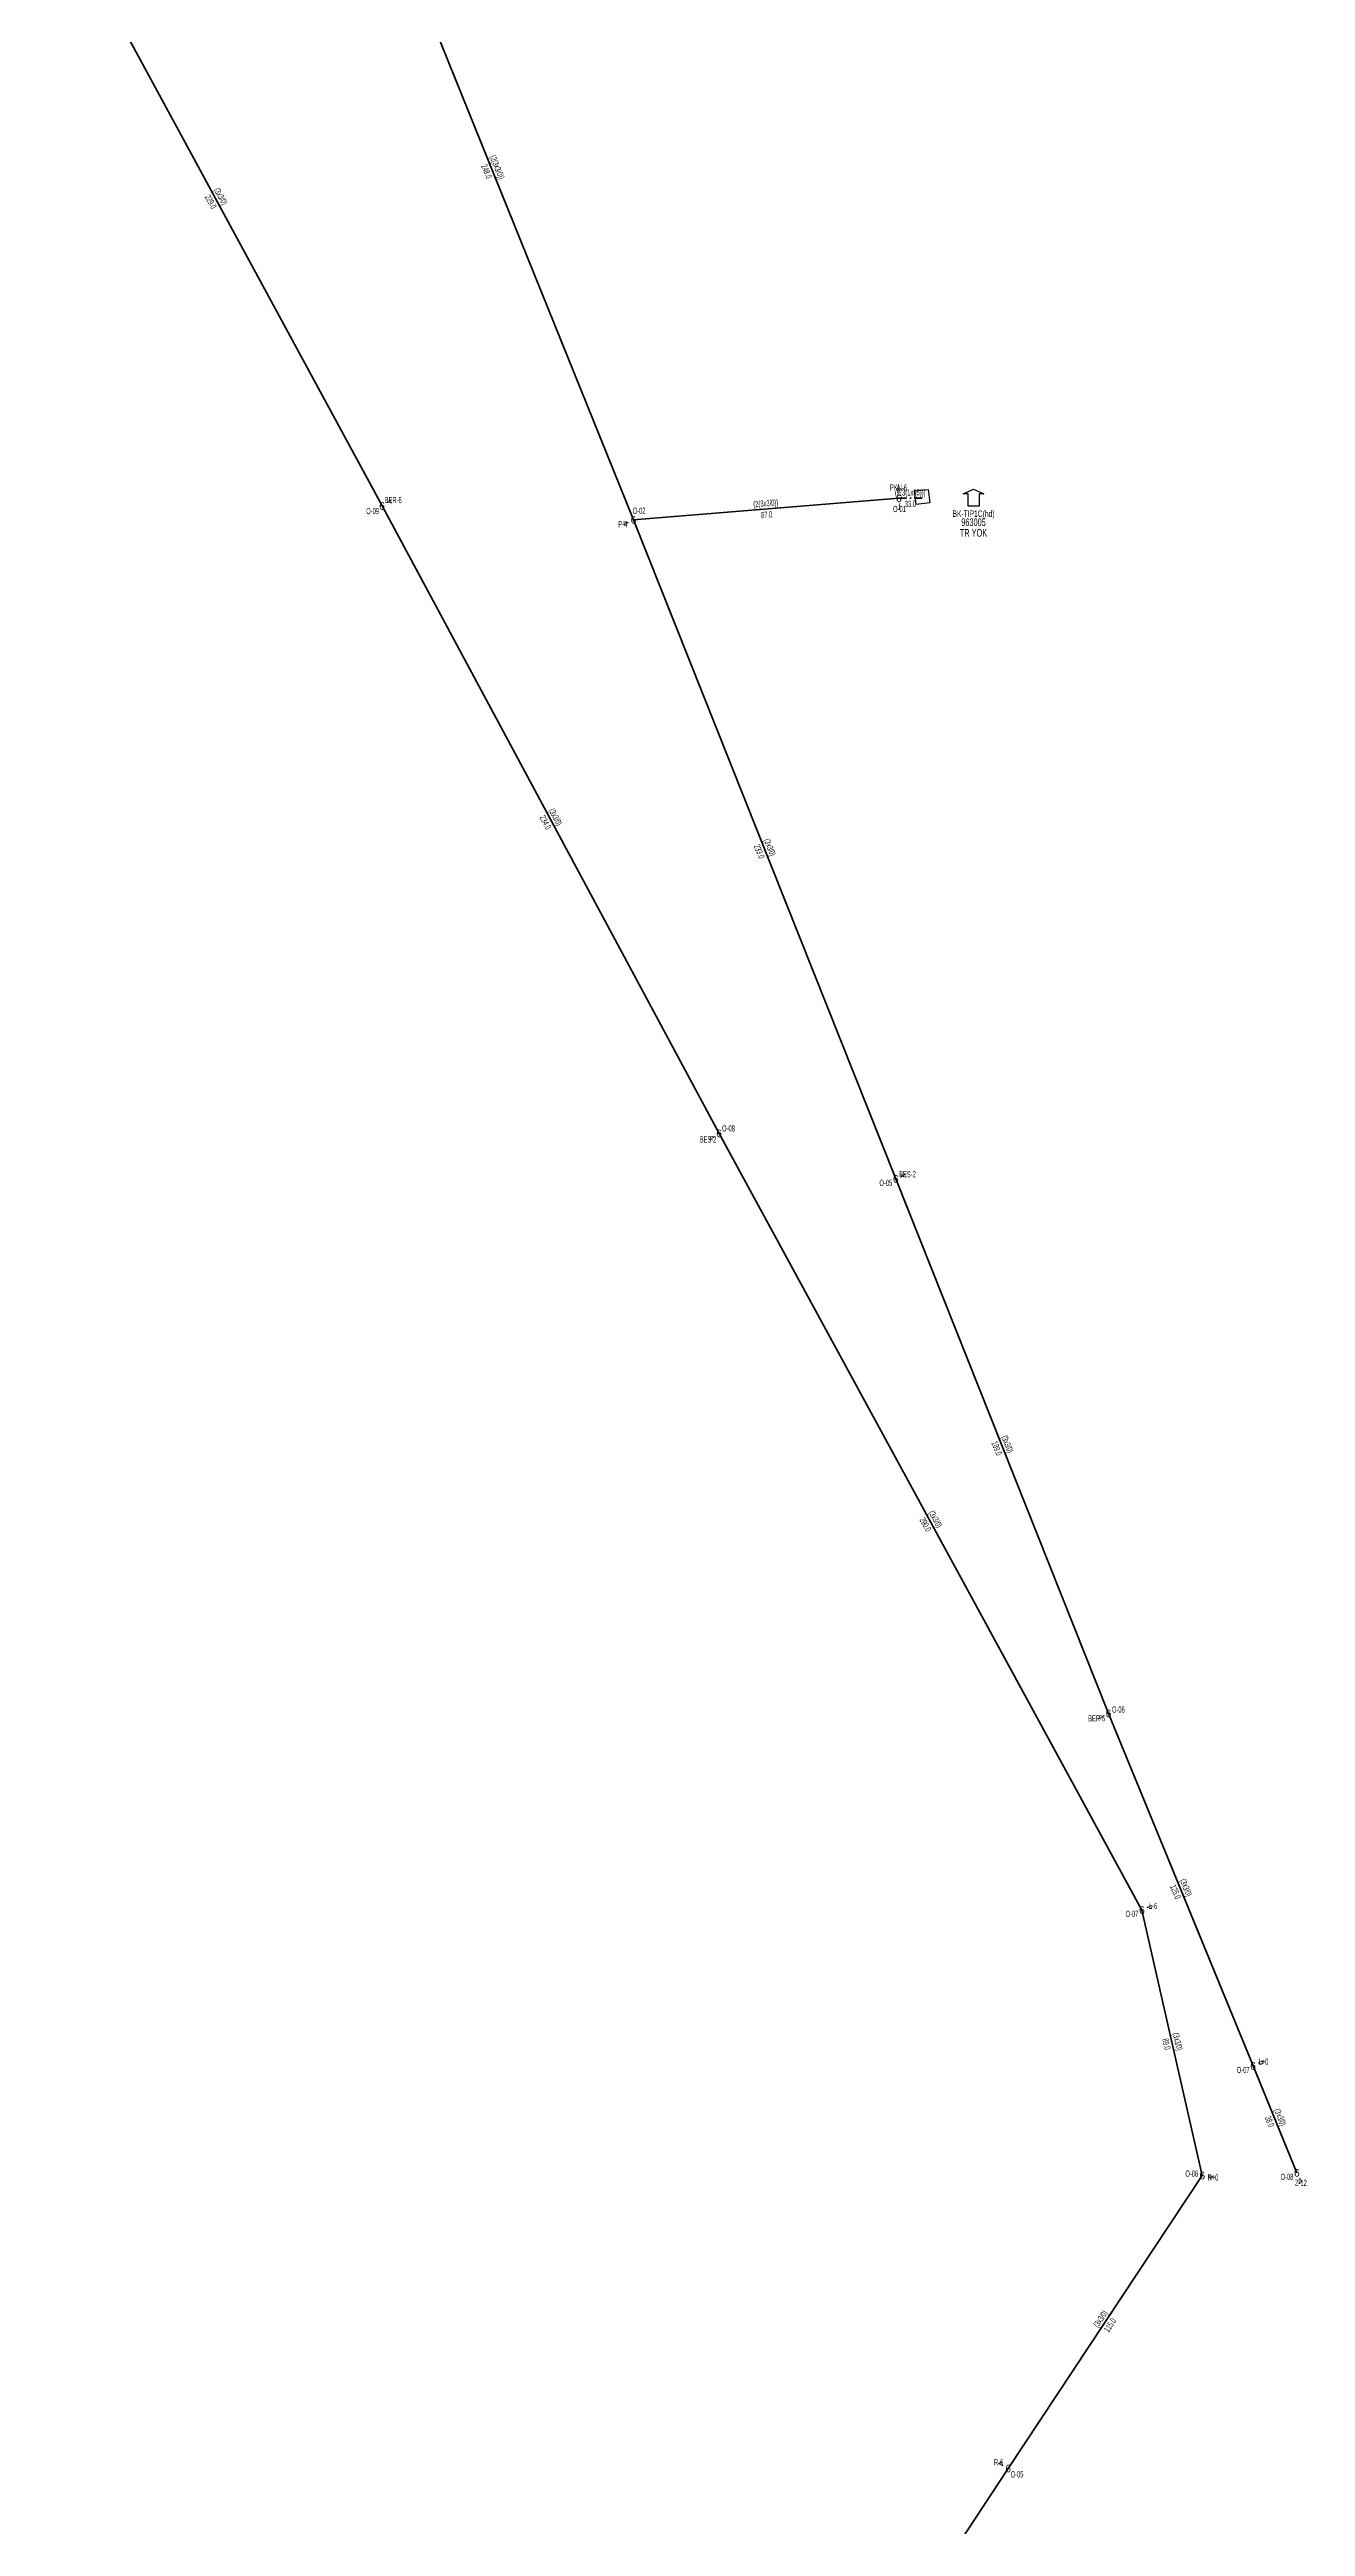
# Model space of a CAD drawing. Header units: millimetres. Extents: x 547575 to 550077, y 4149016 to 4153735.
# Drawn here: x 549533 to 549945, y 4149807 to 4150619 of the extents above; entities that cross this region are included whole.
import ezdxf
from ezdxf.enums import TextEntityAlignment as Align

# ---------------------------------------------------------------- set-up
doc = ezdxf.new("R2010")
doc.units = ezdxf.units.MM
doc.linetypes.add('DASHDOT', pattern=[5, 2.5, -1.25, 0, -1.25])
for name, color, linetype, lineweight in [('DIREK_ENH_MEVCUT', 6, 'Continuous', 25), ('HAT_ENH_HAVAI_MEVCUT', 6, 'Continuous', 70), ('HAT_OG_YERALTI_MEVCUT', 48, 'DASHDOT', 70), ('TRAFO_MEVCUT', 5, 'Continuous', 30)]:
    doc.layers.add(name, color=color, linetype=linetype, lineweight=lineweight)
doc.styles.add('Direk', font='B_CAD')
doc.styles.get("Standard").update_dxf_attribs({"font": 'Arial'})

# ---------------------------------------------------------------- blocks, each defined once
blk = doc.blocks.new('MEV_BINA_KARE')
at = {"layer": 'TRAFO_MEVCUT', "linetype": 'Continuous'}
for p, q in [((-2.25, -2.25), (-2.25, 2.25)), ((-2.25, 2.25), (2.25, 2.25)), ((0, 1.8), (0, 2.7)), ((2.25, 2.25), (2.25, -2.25)), ((2.25, -2.25), (-2.25, -2.25))]:
    blk.add_line(p, q, dxfattribs=at)
blk = doc.blocks.new('MEV_BETKOSK')
at = {"layer": 'TRAFO_MEVCUT', "linetype": 'Continuous'}
for p, q in [((-3.4, 2), (0, 3.6)), ((-1.8, 2), (-3.4, 2)), ((-1.8, -2), (-1.8, 2)), ((0, 3.6), (3.4, 2)), ((3.4, 2), (1.8, 2)), ((1.8, 2), (1.8, -2)), ((1.8, -2), (-1.8, -2))]:
    blk.add_line(p, q, dxfattribs=at)

msp = doc.modelspace()

# ---------------------------------------------------------------- linework, layer by layer
at = {"layer": 'HAT_ENH_HAVAI_MEVCUT'}
for p, q in [((549724.974572, 4150464.61969), (549632.13919, 4150694.476363)), ((549533.497, 4150670.457), (549642.533646, 4150469.133932)), ((549642.533646, 4150469.133932), (549753.054118, 4150263.370199)), ((549724.974572, 4150464.61969), (549812.04, 4150471.649)), ((549724.974572, 4150464.61969), (549810.987642, 4150248.447278)), ((549753.054118, 4150263.370199), (549891.716585, 4150008.657641)), ((549810.987642, 4150248.447278), (549880.740733, 4150073.133036)), ((549880.740733, 4150073.133036), (549928.159907, 4149957.565211)), ((549891.716585, 4150008.657641), (549911.499856, 4149921.630985)), ((549928.159907, 4149957.565211), (549942.508582, 4149922.513537)), ((549911.499856, 4149921.630985), (549847.84184, 4149825.550838)), ((549847.84184, 4149825.550838), (549728.887934, 4149644.65952))]:
    msp.add_line(p, q, dxfattribs=at)
at = {"layer": 'HAT_OG_YERALTI_MEVCUT', "flags": 128}
msp.add_lwpolyline([(549812.04, 4150471.649), (549819.489696, 4150471.754168), (549819.681, 4150472.088)], dxfattribs=at)

# ---------------------------------------------------------------- block references
at = {"layer": 'TRAFO_MEVCUT', "rotation": 96.72334999999998}
msp.add_blockref('MEV_BINA_KARE', (549819.681, 4150472.088), dxfattribs=at)
at = {"layer": 'TRAFO_MEVCUT'}
msp.add_blockref('MEV_BETKOSK', (549836.489402, 4150471.072182), dxfattribs=at)

# ---------------------------------------------------------------- texts
at = {"layer": 'DIREK_ENH_MEVCUT', "style": 'Direk'}
for p in [(549642.533646, 4150469.133932), (549812.04, 4150471.649), (549724.974572, 4150464.61969), (549753.054118, 4150263.370199), (549810.987642, 4150248.447278), (549880.740733, 4150073.133036), (549891.716585, 4150008.657641), (549928.159907, 4149957.565211), (549911.499856, 4149921.630985), (549942.508582, 4149922.513537), (549847.84184, 4149825.550838)]:
    msp.add_text('6', height=2.5, dxfattribs=at).set_placement(p, align=Align.MIDDLE_CENTER)
at = {"layer": 'DIREK_ENH_MEVCUT', "color": 32, "style": 'Direk'}
for s, rotation, p in [('4', 118.340634, (549644.99804, 4150470.463127)), ('4', 182.712305, (549811.907501, 4150474.445863)), ('f', 362.712305, (549812.172499, 4150468.852137)), ('4', 291.845075, (549722.375631, 4150463.577815)), ('4', 298.40231, (549750.591156, 4150262.038352)), ('4', 111.696761, (549813.589272, 4150249.482422)), ('4', 292.002709, (549878.144668, 4150072.084015)), ('4', 110.685209, (549894.336084, 4150009.646694)), ('4', 112.285591, (549930.750762, 4149958.627037)), ('4', 439.640281, (549914.254211, 4149921.127468)), ('4', 382.26212, (549943.569347, 4149919.922248)), ('4', 236.572309, (549845.505011, 4149827.093313))]:
    msp.add_text(s, height=2, rotation=rotation, dxfattribs=at).set_placement(p, align=Align.MIDDLE_CENTER)
at = {"layer": 'DIREK_ENH_MEVCUT', "width": 0.53}
for s, p in [('BER-6', (549646.19273, 4150471.107494)), ('PKN-6', (549811.872711, 4150475.180244)), ('O-01', (549812.205623, 4150468.152921)), ('O-09', (549639.453152, 4150467.472438)), ('P-4', (549721.456918, 4150463.209517)), ('O-02', (549726.813494, 4150467.59767)), ('O-08', (549756.132821, 4150265.035008)), ('BES-2', (549749.433908, 4150261.41257)), ('BES-2', (549814.843878, 4150249.981608)), ('O-05', (549807.735605, 4150247.153348)), ('BER-6', (549876.853582, 4150071.562311)), ('O-06', (549883.985815, 4150074.444313)), ('O-07', (549888.442212, 4150007.421324)), ('L-6', (549895.333595, 4150010.023328)), ('O-07', (549924.921339, 4149956.237929)), ('L+0', (549931.571914, 4149958.963575)), ('O-06', (549908.056913, 4149922.260382)), ('R+0', (549915.020835, 4149920.987323)), ('O-08', (549939.269471, 4149921.187582)), ('Z-12', (549943.849943, 4149919.236793)), ('R-6', (549844.733051, 4149827.602862)), ('O-05', (549850.762876, 4149823.622743))]:
    msp.add_text(s, height=2.05, dxfattribs=at).set_placement(p, align=Align.MIDDLE_CENTER)
at = {"layer": 'HAT_ENH_HAVAI_MEVCUT', "lineweight": 30, "width": 0.53}
for s, rotation, p in [('(2(3x3/0))', 291.992984, (549679.345026, 4150579.866346, 274816.069595)), ('(3x3/0)', 298.439991, (549588.762742, 4150570.200268, 274821.266823)), ('(2(3x3/0))', 4.615818, (549768.438883, 4150468.981588, 274906.02)), ('(3x3/0)', 298.241277, (549698.5427, 4150366.654273, 274876.527059)), ('(3x3/0)', 291.697167, (549768.770886, 4150356.84773, 274905.493821)), ('(3x3/0)', 291.696355, (549846.65397, 4150161.104392, 274940.370367)), ('(3x3/0)', 298.563343, (549823.131897, 4150136.420331, 274945.858293)), ('(3x3/0)', 292.309062, (549905.236697, 4150015.671786, 274964.079954)), ('(3x3/0)', 282.807074, (549902.437074, 4149965.332732, 274955.749928)), ('(3x3/0)', 292.26212, (549936.120886, 4149940.361392, 274971.254291)), ('(3x3/0)', 416.473488, (549878.962262, 4149874.060386, 274923.92092))]:
    msp.add_text(s, height=2.05, rotation=rotation, dxfattribs=at).set_placement(p, align=Align.CENTER)
for s, rotation, p in [('248.0', 291.992984, (549677.768736, 4150579.229708, 274816.069595)), ('229.0', 298.439991, (549587.267904, 4150569.390664, 274821.266823)), ('87.0', 4.615818, (549768.575689, 4150467.287102, 274906.02)), ('234.0', 298.241277, (549697.045063, 4150365.849858, 274876.527059)), ('233.0', 291.697167, (549767.191329, 4150356.219238, 274905.493821)), ('189.0', 291.696355, (549845.074405, 4150160.475923, 274940.370367)), ('290.0', 298.563343, (549821.638806, 4150135.60751, 274945.858293)), ('125.0', 292.309062, (549903.663943, 4150015.026462, 274964.079954)), ('89.0', 282.807074, (549900.779367, 4149964.955894, 274955.749928)), ('38.0', 292.26212, (549934.547603, 4149939.717357, 274971.254291)), ('115.0', 416.473488, (549880.379434, 4149873.121437, 274923.92092))]:
    msp.add_text(s, height=2.05, rotation=rotation, dxfattribs=at).set_placement(p, align=Align.TOP_CENTER)
at = {"layer": 'HAT_OG_YERALTI_MEVCUT', "lineweight": 30, "width": 0.53}
msp.add_text('(2(3(1x95)))', height=2.05, rotation=0.808793, dxfattribs=at).set_placement((549815.75285, 4150472.551499), align=Align.CENTER)
msp.add_text('33.0', height=2.05, rotation=0.808793, dxfattribs=at).set_placement((549815.776846, 4150470.851669), align=Align.TOP_CENTER)
at = {"layer": 'TRAFO_MEVCUT', "width": 0.6}
for s, height, p in [('BK-TIP1C(hd)', 2.1, (549836.489402, 4150465.572182)), ('TR YOK', 2.5, (549836.489402, 4150459.072182)), ('963005', 2.5, (549836.489402, 4150462.572182))]:
    msp.add_text(s, height=height, dxfattribs=at).set_placement(p, align=Align.CENTER)

doc.saveas('drawing.dxf')
